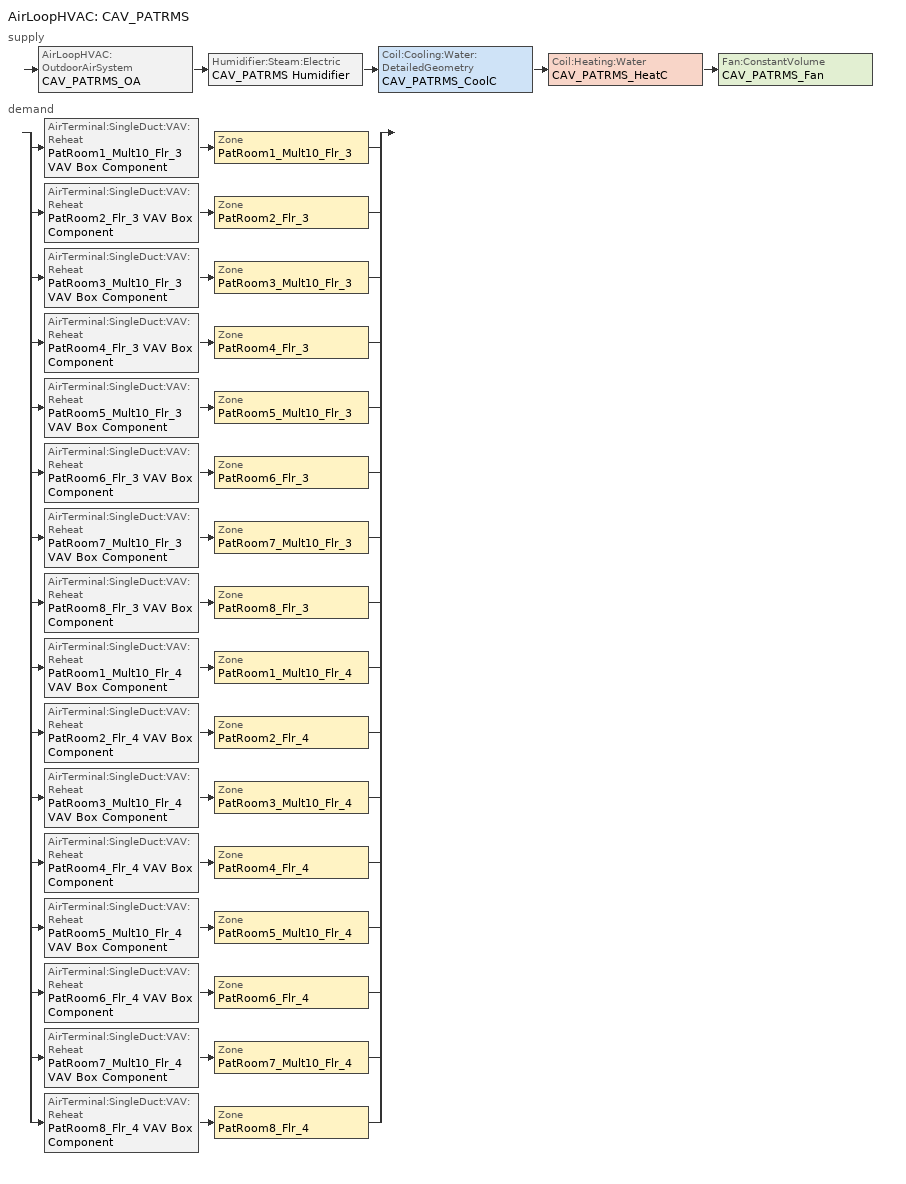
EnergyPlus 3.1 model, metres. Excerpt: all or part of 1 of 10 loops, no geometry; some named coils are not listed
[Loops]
AirLoopHVAC 'CAV_PATRMS'
 supply: AirLoopHVAC:OutdoorAirSystem 'CAV_PATRMS_OA' > Humidifier:Steam:Electric 'CAV_PATRMS Humidifier' > Coil:Cooling:Water:DetailedGeometry 'CAV_PATRMS_CoolC' > Coil:Heating:Water 'CAV_PATRMS_HeatC' > Fan:ConstantVolume 'CAV_PATRMS_Fan'
 demand: split
  | AirTerminal:SingleDuct:VAV:Reheat 'PatRoom1_Mult10_Flr_3 VAV Box Component' > Zone 'PatRoom1_Mult10_Flr_3'
  | AirTerminal:SingleDuct:VAV:Reheat 'PatRoom2_Flr_3 VAV Box Component' > Zone 'PatRoom2_Flr_3'
  | AirTerminal:SingleDuct:VAV:Reheat 'PatRoom3_Mult10_Flr_3 VAV Box Component' > Zone 'PatRoom3_Mult10_Flr_3'
  | AirTerminal:SingleDuct:VAV:Reheat 'PatRoom4_Flr_3 VAV Box Component' > Zone 'PatRoom4_Flr_3'
  | AirTerminal:SingleDuct:VAV:Reheat 'PatRoom5_Mult10_Flr_3 VAV Box Component' > Zone 'PatRoom5_Mult10_Flr_3'
  | AirTerminal:SingleDuct:VAV:Reheat 'PatRoom6_Flr_3 VAV Box Component' > Zone 'PatRoom6_Flr_3'
  | AirTerminal:SingleDuct:VAV:Reheat 'PatRoom7_Mult10_Flr_3 VAV Box Component' > Zone 'PatRoom7_Mult10_Flr_3'
  | AirTerminal:SingleDuct:VAV:Reheat 'PatRoom8_Flr_3 VAV Box Component' > Zone 'PatRoom8_Flr_3'
  | AirTerminal:SingleDuct:VAV:Reheat 'PatRoom1_Mult10_Flr_4 VAV Box Component' > Zone 'PatRoom1_Mult10_Flr_4'
  | AirTerminal:SingleDuct:VAV:Reheat 'PatRoom2_Flr_4 VAV Box Component' > Zone 'PatRoom2_Flr_4'
  | AirTerminal:SingleDuct:VAV:Reheat 'PatRoom3_Mult10_Flr_4 VAV Box Component' > Zone 'PatRoom3_Mult10_Flr_4'
  | AirTerminal:SingleDuct:VAV:Reheat 'PatRoom4_Flr_4 VAV Box Component' > Zone 'PatRoom4_Flr_4'
  | AirTerminal:SingleDuct:VAV:Reheat 'PatRoom5_Mult10_Flr_4 VAV Box Component' > Zone 'PatRoom5_Mult10_Flr_4'
  | AirTerminal:SingleDuct:VAV:Reheat 'PatRoom6_Flr_4 VAV Box Component' > Zone 'PatRoom6_Flr_4'
  | AirTerminal:SingleDuct:VAV:Reheat 'PatRoom7_Mult10_Flr_4 VAV Box Component' > Zone 'PatRoom7_Mult10_Flr_4'
  | AirTerminal:SingleDuct:VAV:Reheat 'PatRoom8_Flr_4 VAV Box Component' > Zone 'PatRoom8_Flr_4'
[ComponentCost:LineItem]
Name | Line Item Type | Item | Cost per Each | Quantity | Cost per Unit of Output Capacity
Infiltration:PatRoom1_Mult10_Flr_3 | General | PatRoom1_Mult10_Flr_3 | 1 | 0.0595
People:PatRoom1_Mult10_Flr_3 | General | PatRoom1_Mult10_Flr_3 | 1 | 15.0085
LIGHTING EQUIP:PatRoom1_Mult10_Flr_3 | Lights | PatRoom1_Mult10_Flr_3 |  |  | 1
ElectricEquipment:PatRoom1_Mult10_Flr_3:MiscPlug | General | PatRoom1_Mult10_Flr_3 | 1 | 2.2492
Infiltration:PatRoom2_Flr_3 | General | PatRoom2_Flr_3 | 1 | 0.0157
People:PatRoom2_Flr_3 | General | PatRoom2_Flr_3 | 1 | 1.5015
LIGHTING EQUIP:PatRoom2_Flr_3 | Lights | PatRoom2_Flr_3 |  |  | 1
ElectricEquipment:PatRoom2_Flr_3:MiscPlug | General | PatRoom2_Flr_3 | 1 | 0.3749
Infiltration:PatRoom3_Mult10_Flr_3 | General | PatRoom3_Mult10_Flr_3 | 1 | 0.0575
People:PatRoom3_Mult10_Flr_3 | General | PatRoom3_Mult10_Flr_3 | 1 | 14.9945
LIGHTING EQUIP:PatRoom3_Mult10_Flr_3 | Lights | PatRoom3_Mult10_Flr_3 |  |  | 1
ElectricEquipment:PatRoom3_Mult10_Flr_3:MiscPlug | General | PatRoom3_Mult10_Flr_3 | 1 | 2.1744
Infiltration:PatRoom4_Flr_3 | General | PatRoom4_Flr_3 | 1 | 0.0157
People:PatRoom4_Flr_3 | General | PatRoom4_Flr_3 | 1 | 1.5015
LIGHTING EQUIP:PatRoom4_Flr_3 | Lights | PatRoom4_Flr_3 |  |  | 1
ElectricEquipment:PatRoom4_Flr_3:MiscPlug | General | PatRoom4_Flr_3 | 1 | 0.3749
Infiltration:PatRoom5_Mult10_Flr_3 | General | PatRoom5_Mult10_Flr_3 | 1 | 0.0595
People:PatRoom5_Mult10_Flr_3 | General | PatRoom5_Mult10_Flr_3 | 1 | 15.0085
LIGHTING EQUIP:PatRoom5_Mult10_Flr_3 | Lights | PatRoom5_Mult10_Flr_3 |  |  | 1
ElectricEquipment:PatRoom5_Mult10_Flr_3:MiscPlug | General | PatRoom5_Mult10_Flr_3 | 1 | 2.2492
Infiltration:PatRoom6_Flr_3 | General | PatRoom6_Flr_3 | 1 | 0.0139
People:PatRoom6_Flr_3 | General | PatRoom6_Flr_3 | 1 | 1.4995
LIGHTING EQUIP:PatRoom6_Flr_3 | Lights | PatRoom6_Flr_3 |  |  | 1
ElectricEquipment:PatRoom6_Flr_3:MiscPlug | General | PatRoom6_Flr_3 | 1 | 0.2999
Infiltration:PatRoom7_Mult10_Flr_3 | General | PatRoom7_Mult10_Flr_3 | 1 | 0.0575
People:PatRoom7_Mult10_Flr_3 | General | PatRoom7_Mult10_Flr_3 | 1 | 14.9945
LIGHTING EQUIP:PatRoom7_Mult10_Flr_3 | Lights | PatRoom7_Mult10_Flr_3 |  |  | 1
ElectricEquipment:PatRoom7_Mult10_Flr_3:MiscPlug | General | PatRoom7_Mult10_Flr_3 | 1 | 2.1744
Infiltration:PatRoom8_Flr_3 | General | PatRoom8_Flr_3 | 1 | 0.0139
People:PatRoom8_Flr_3 | General | PatRoom8_Flr_3 | 1 | 1.4995
LIGHTING EQUIP:PatRoom8_Flr_3 | Lights | PatRoom8_Flr_3 |  |  | 1
ElectricEquipment:PatRoom8_Flr_3:MiscPlug | General | PatRoom8_Flr_3 | 1 | 0.2999
Infiltration:PatRoom1_Mult10_Flr_4 | General | PatRoom1_Mult10_Flr_4 | 1 | 0.0595
People:PatRoom1_Mult10_Flr_4 | General | PatRoom1_Mult10_Flr_4 | 1 | 15.0085
LIGHTING EQUIP:PatRoom1_Mult10_Flr_4 | Lights | PatRoom1_Mult10_Flr_4 |  |  | 1
ElectricEquipment:PatRoom1_Mult10_Flr_4:MiscPlug | General | PatRoom1_Mult10_Flr_4 | 1 | 2.2492
Infiltration:PatRoom2_Flr_4 | General | PatRoom2_Flr_4 | 1 | 0.0157
People:PatRoom2_Flr_4 | General | PatRoom2_Flr_4 | 1 | 1.5015
LIGHTING EQUIP:PatRoom2_Flr_4 | Lights | PatRoom2_Flr_4 |  |  | 1
ElectricEquipment:PatRoom2_Flr_4:MiscPlug | General | PatRoom2_Flr_4 | 1 | 0.3749
Infiltration:PatRoom3_Mult10_Flr_4 | General | PatRoom3_Mult10_Flr_4 | 1 | 0.0575
People:PatRoom3_Mult10_Flr_4 | General | PatRoom3_Mult10_Flr_4 | 1 | 14.9945
LIGHTING EQUIP:PatRoom3_Mult10_Flr_4 | Lights | PatRoom3_Mult10_Flr_4 |  |  | 1
ElectricEquipment:PatRoom3_Mult10_Flr_4:MiscPlug | General | PatRoom3_Mult10_Flr_4 | 1 | 2.1744
Infiltration:PatRoom4_Flr_4 | General | PatRoom4_Flr_4 | 1 | 0.0157
People:PatRoom4_Flr_4 | General | PatRoom4_Flr_4 | 1 | 1.5015
LIGHTING EQUIP:PatRoom4_Flr_4 | Lights | PatRoom4_Flr_4 |  |  | 1
ElectricEquipment:PatRoom4_Flr_4:MiscPlug | General | PatRoom4_Flr_4 | 1 | 0.3749
Infiltration:PatRoom5_Mult10_Flr_4 | General | PatRoom5_Mult10_Flr_4 | 1 | 0.0595
People:PatRoom5_Mult10_Flr_4 | General | PatRoom5_Mult10_Flr_4 | 1 | 15.0085
LIGHTING EQUIP:PatRoom5_Mult10_Flr_4 | Lights | PatRoom5_Mult10_Flr_4 |  |  | 1
ElectricEquipment:PatRoom5_Mult10_Flr_4:MiscPlug | General | PatRoom5_Mult10_Flr_4 | 1 | 2.2492
Infiltration:PatRoom6_Flr_4 | General | PatRoom6_Flr_4 | 1 | 0.0139
People:PatRoom6_Flr_4 | General | PatRoom6_Flr_4 | 1 | 1.4995
LIGHTING EQUIP:PatRoom6_Flr_4 | Lights | PatRoom6_Flr_4 |  |  | 1
ElectricEquipment:PatRoom6_Flr_4:MiscPlug | General | PatRoom6_Flr_4 | 1 | 0.2999
Infiltration:PatRoom7_Mult10_Flr_4 | General | PatRoom7_Mult10_Flr_4 | 1 | 0.0575
People:PatRoom7_Mult10_Flr_4 | General | PatRoom7_Mult10_Flr_4 | 1 | 14.9945
LIGHTING EQUIP:PatRoom7_Mult10_Flr_4 | Lights | PatRoom7_Mult10_Flr_4 |  |  | 1
ElectricEquipment:PatRoom7_Mult10_Flr_4:MiscPlug | General | PatRoom7_Mult10_Flr_4 | 1 | 2.1744
Infiltration:PatRoom8_Flr_4 | General | PatRoom8_Flr_4 | 1 | 0.0139
People:PatRoom8_Flr_4 | General | PatRoom8_Flr_4 | 1 | 1.4995
LIGHTING EQUIP:PatRoom8_Flr_4 | Lights | PatRoom8_Flr_4 |  |  | 1
ElectricEquipment:PatRoom8_Flr_4:MiscPlug | General | PatRoom8_Flr_4 | 1 | 0.2999
[Sizing:Zone] Zone Cooling Design Supply Air Temperature {C}=14; Zone Heating Design Supply Air Temperature {C}=40; Zone Cooling Design Supply Air Humidity Ratio {kg-H20/kg-air}=0.0085; Zone Heating Design Supply Air Humidity Ratio {kg-H20/kg-air}=0.008; Outdoor Air Method=Flow/Zone; Outside Air Flow per Zone Floor Area {(m3/s)/m2}=0; Cooling Design Air Flow Method {Flow/Zone | DesignDay | DesignDayWithLimit}=DesignDayWithLimit; Cooling Minimum Air Flow Fraction=0; Heating Design Air Flow Method {Flow/Zone | DesignDay}=DesignDay; Heating Design Air Flow Rate=0
Name | Outside Air Flow per Zone {m3/s} | Cooling Minimum Air Flow
PatRoom1_Mult10_Flr_3; PatRoom5_Mult10_Flr_3; PatRoom1_Mult10_Flr_4; PatRoom5_Mult10_Flr_4 | 0.0495611 | 0.148683
PatRoom2_Flr_3; PatRoom4_Flr_3; PatRoom2_Flr_4; PatRoom4_Flr_4 | 0.0826167 | 0.24785
PatRoom3_Mult10_Flr_3; PatRoom7_Mult10_Flr_3; PatRoom3_Mult10_Flr_4; PatRoom7_Mult10_Flr_4 | 0.0479222 | 0.143767
PatRoom6_Flr_3; PatRoom8_Flr_3; PatRoom6_Flr_4; PatRoom8_Flr_4 | 0.0660889 | 0.198267
[ZoneControl:Thermostat] Control Type Schedule=Dual Zone Control Type Sched
Name | Zone | Control 1
PatRoom1_Mult10_Flr_3 Thermostat | PatRoom1_Mult10_Flr_3 | PatRoom1_Mult10_Flr_3 DualSPSched
PatRoom2_Flr_3 Thermostat | PatRoom2_Flr_3 | PatRoom2_Flr_3 DualSPSched
PatRoom3_Mult10_Flr_3 Thermostat | PatRoom3_Mult10_Flr_3 | PatRoom3_Mult10_Flr_3 DualSPSched
PatRoom4_Flr_3 Thermostat | PatRoom4_Flr_3 | PatRoom4_Flr_3 DualSPSched
PatRoom5_Mult10_Flr_3 Thermostat | PatRoom5_Mult10_Flr_3 | PatRoom5_Mult10_Flr_3 DualSPSched
PatRoom6_Flr_3 Thermostat | PatRoom6_Flr_3 | PatRoom6_Flr_3 DualSPSched
PatRoom7_Mult10_Flr_3 Thermostat | PatRoom7_Mult10_Flr_3 | PatRoom7_Mult10_Flr_3 DualSPSched
PatRoom8_Flr_3 Thermostat | PatRoom8_Flr_3 | PatRoom8_Flr_3 DualSPSched
PatRoom1_Mult10_Flr_4 Thermostat | PatRoom1_Mult10_Flr_4 | PatRoom1_Mult10_Flr_4 DualSPSched
PatRoom2_Flr_4 Thermostat | PatRoom2_Flr_4 | PatRoom2_Flr_4 DualSPSched
PatRoom3_Mult10_Flr_4 Thermostat | PatRoom3_Mult10_Flr_4 | PatRoom3_Mult10_Flr_4 DualSPSched
PatRoom4_Flr_4 Thermostat | PatRoom4_Flr_4 | PatRoom4_Flr_4 DualSPSched
PatRoom5_Mult10_Flr_4 Thermostat | PatRoom5_Mult10_Flr_4 | PatRoom5_Mult10_Flr_4 DualSPSched
PatRoom6_Flr_4 Thermostat | PatRoom6_Flr_4 | PatRoom6_Flr_4 DualSPSched
PatRoom7_Mult10_Flr_4 Thermostat | PatRoom7_Mult10_Flr_4 | PatRoom7_Mult10_Flr_4 DualSPSched
PatRoom8_Flr_4 Thermostat | PatRoom8_Flr_4 | PatRoom8_Flr_4 DualSPSched
[ThermostatSetpoint:DualSetpoint] Heating Setpoint Temperature Schedule=HTGSETP_SCH; Cooling Setpoint Temperature Schedule=CLGSETP_SCH
PatRoom1_Mult10_Flr_3 DualSPSched; PatRoom2_Flr_3 DualSPSched; PatRoom3_Mult10_Flr_3 DualSPSched; PatRoom4_Flr_3 DualSPSched; PatRoom5_Mult10_Flr_3 DualSPSched; PatRoom6_Flr_3 DualSPSched; PatRoom7_Mult10_Flr_3 DualSPSched; PatRoom8_Flr_3 DualSPSched; PatRoom1_Mult10_Flr_4 DualSPSched; PatRoom2_Flr_4 DualSPSched; PatRoom3_Mult10_Flr_4 DualSPSched; PatRoom4_Flr_4 DualSPSched; PatRoom5_Mult10_Flr_4 DualSPSched; PatRoom6_Flr_4 DualSPSched; PatRoom7_Mult10_Flr_4 DualSPSched; PatRoom8_Flr_4 DualSPSched
[Zone equipment]
PatRoom1_Mult10_Flr_3: PatRoom1_Mult10_Flr_3 VAV Box Component
PatRoom2_Flr_3: PatRoom2_Flr_3 VAV Box Component
PatRoom3_Mult10_Flr_3: PatRoom3_Mult10_Flr_3 VAV Box Component
PatRoom4_Flr_3: PatRoom4_Flr_3 VAV Box Component
PatRoom5_Mult10_Flr_3: PatRoom5_Mult10_Flr_3 VAV Box Component
PatRoom6_Flr_3: PatRoom6_Flr_3 VAV Box Component
PatRoom7_Mult10_Flr_3: PatRoom7_Mult10_Flr_3 VAV Box Component
PatRoom8_Flr_3: PatRoom8_Flr_3 VAV Box Component
PatRoom1_Mult10_Flr_4: PatRoom1_Mult10_Flr_4 VAV Box Component
PatRoom2_Flr_4: PatRoom2_Flr_4 VAV Box Component
PatRoom3_Mult10_Flr_4: PatRoom3_Mult10_Flr_4 VAV Box Component
PatRoom4_Flr_4: PatRoom4_Flr_4 VAV Box Component
PatRoom5_Mult10_Flr_4: PatRoom5_Mult10_Flr_4 VAV Box Component
PatRoom6_Flr_4: PatRoom6_Flr_4 VAV Box Component
PatRoom7_Mult10_Flr_4: PatRoom7_Mult10_Flr_4 VAV Box Component
PatRoom8_Flr_4: PatRoom8_Flr_4 VAV Box Component
[AirTerminal:SingleDuct:VAV:Reheat] Availability Schedule=ALWAYS_ON; Maximum Air Flow Rate {m3/s}=AUTOSIZE; Zone Minimum Air Flow Input Method=Constant; Constant Minimum Air Flow Fraction=1; Maximum Hot Water or Steam Flow Rate {m3/s}=AUTOSIZE; Minimum Hot Water or Steam Flow Rate {m3/s}=0; Convergence Tolerance=0.001; Damper Heating Action=Normal
Name | Reheat Coil
PatRoom1_Mult10_Flr_3 VAV Box Component | PatRoom1_Mult10_Flr_3 VAV Box Reheat Coil
PatRoom2_Flr_3 VAV Box Component | PatRoom2_Flr_3 VAV Box Reheat Coil
PatRoom3_Mult10_Flr_3 VAV Box Component | PatRoom3_Mult10_Flr_3 VAV Box Reheat Coil
PatRoom4_Flr_3 VAV Box Component | PatRoom4_Flr_3 VAV Box Reheat Coil
PatRoom5_Mult10_Flr_3 VAV Box Component | PatRoom5_Mult10_Flr_3 VAV Box Reheat Coil
PatRoom6_Flr_3 VAV Box Component | PatRoom6_Flr_3 VAV Box Reheat Coil
PatRoom7_Mult10_Flr_3 VAV Box Component | PatRoom7_Mult10_Flr_3 VAV Box Reheat Coil
PatRoom8_Flr_3 VAV Box Component | PatRoom8_Flr_3 VAV Box Reheat Coil
PatRoom1_Mult10_Flr_4 VAV Box Component | PatRoom1_Mult10_Flr_4 VAV Box Reheat Coil
PatRoom2_Flr_4 VAV Box Component | PatRoom2_Flr_4 VAV Box Reheat Coil
PatRoom3_Mult10_Flr_4 VAV Box Component | PatRoom3_Mult10_Flr_4 VAV Box Reheat Coil
PatRoom4_Flr_4 VAV Box Component | PatRoom4_Flr_4 VAV Box Reheat Coil
PatRoom5_Mult10_Flr_4 VAV Box Component | PatRoom5_Mult10_Flr_4 VAV Box Reheat Coil
PatRoom6_Flr_4 VAV Box Component | PatRoom6_Flr_4 VAV Box Reheat Coil
PatRoom7_Mult10_Flr_4 VAV Box Component | PatRoom7_Mult10_Flr_4 VAV Box Reheat Coil
PatRoom8_Flr_4 VAV Box Component | PatRoom8_Flr_4 VAV Box Reheat Coil
[Coil:Heating:Water]
CAV_PATRMS_HeatC: Availablility Schedule=ALWAYS_ON; U-Factor Times Area Value {W/K}=AUTOSIZE; Maximum Water Flow Rate {m3/s}=AUTOSIZE; Coil Peformance input method=UFactorTimesAreaAndDesignWaterFlowRate; Nominal Capacity=AUTOSIZE; Design Inlet Water Temperature=82.2; Design Inlet Air Temperature=16.6; Design Outlet Water Temperature=71.1; Design Outlet Air Temperature=32.2
[AirLoopHVAC]
CAV_PATRMS: Design Supply Air Flow Rate {m3/s}=AUTOSIZE
[Controller:WaterCoil] Maximum Actuated Flow {m3/s}=AUTOSIZE; Minimum Actuated Flow {m3/s}=0
Name | Control Variable {Temperature | HumidityRatio | TemperatureAndHumidityRatio | Flow} | Action {Normal | Reverse} | Actuator Variable {Flow} | Actuator Variable {FLOW} | Controller Convergence Tolerance {delta C} [Delta temp from setpoint]
CAV_PATRMS_CoolC_Controller | TemperatureAndHumidityRatio | Reverse | Flow
CAV_PATRMS_HeatC_Controller | Temperature | Normal |  | Flow | 0.0001
[SetpointManager:Scheduled]
CAV_PATRMS SAT setpoint: Control Variable {Temperature| others }=Temperature; Schedule=Seasonal-Reset-Supply-Air-Temp-Sch; Setpoint Node or NodeList=CAV_PATRMS Supply Equipment Outlet Node
[SetpointManager:SingleZone:Humidity:Minimum]
CAV_PATRMS Humidifier HUMRAT setpoint: Setpoint Node or NodeList=CAV_PATRMS Humidifier-CAV_PATRMS_CoolCNode
[SetpointManager:SingleZone:Humidity:Maximum]
CAV_PATRMS_CoolC HUMRAT setpoint: Setpoint Node or NodeList=CAV_PATRMS_CoolC-CAV_PATRMS_HeatCNode
[SetpointManager:MixedAir]
Name | Control Variable {Temperature} | Setpoint Node or NodeList | Control Variable
CAV_PATRMS_CoolC SAT Manager | Temperature | CAV_PATRMS_CoolC-CAV_PATRMS_HeatCNode
CAV_PATRMS_HeatC SAT Manager | Temperature | CAV_PATRMS_HeatC-CAV_PATRMS_FanNode
CAV_PATRMS_OAMixed Air Temp Manager |  | CAV_PATRMS_OA-CAV_PATRMS HumidifierNode | Temperature
[Sizing:System]
CAV_PATRMS: Type Of Load To Size On {Sensible}=Sensible; Design Outdoor Air Flow Rate {m3/s}=AUTOSIZE; Minimum System Air Flow Ratio=0.3; Preheat Design Temperature {C}=7; Preheat Design Humidity Ratio {kg-H2O/kg-air}=0.008; Precool Design Temperature {C}=12.8; Precool Design Humidity Ratio {kg-H2O/kg-air}=0.008; Central Cooling Design Supply Air Temperature {C}=12.8; Central Heating Design Supply Air Temperature {C}=16.7; Sizing Option {Coincident | NonCoincident}=NonCoincident; 100% Outdoor Air in Cooling {Yes | No}=No; 100% Outdoor Air in Heating {Yes | No}=No; Central Cooling Design Supply Air Humidity Ratio {kg-H2O/kg-air}=0.0085; Central Heating Design Supply Air Humidity Ratio {kg-H2O/kg-air}=0.008; Cooling Design Air Flow Method=DesignDay; Cooling Design Air Flow Rate {m3/s}=0; Heating Design Air Flow Method=DesignDay; Heating Design Air Flow Rate {m3/s}=0
[Controller:OutdoorAir]
CAV_PATRMS_OA_Controller: Minimum Outdoor Air Flow Rate {m3/s}=AUTOSIZE; Maximum Outdoor Air Flow Rate {m3/s}=AUTOSIZE; Economizer Control Type=DifferentialDryBulb; Economizer Control Action Type=ModulateFlow; Economizer Maximum Limit Dry-Bulb Temperature {C}=28; Economizer Maximum Limit Enthalpy {J/kg}=64000; Economizer Minimum Limit Dry-Bulb Temperature {C}=-100; Lockout Type=NoLockout; Minimum Limit Type=FixedMinimum; Minimum Outdoor Air Schedule=MinOA_Sched
[Humidifier:Steam:Electric]
CAV_PATRMS Humidifier: Availability Schedule=ALWAYS_ON; Rated Capacity m3/s=0.1; Rated Power W=1000000; Rated Fan Power W=0; Standby Power W=0
[Coil:Cooling:Water:DetailedGeometry]
CAV_PATRMS_CoolC: Availablility Schedule=ALWAYS_ON; Maximum Water Flow Rate {m3/s}=AUTOSIZE; Tube Outside Surface Area  {m2}=AUTOSIZE; Total Tube Inside Area {m2}=AUTOSIZE; Fin Surface Area {m2}=AUTOSIZE; Minimum Airflow Area {m2}=AUTOSIZE; Coil Depth {m}=AUTOSIZE; Fin Diameter {m}=AUTOSIZE; Fin Thickness {m}=0.0015; Tube Inside Diameter  {m}=0.01445; Tube Outside Diameter {m}=0.0159; Tube Thermal Conductivity {W/m-K}=0.386; Fin Thermal Conductivity {W/m-K}=0.204; Fin Spacing {m}=0.0018; Tube Depth Spacing {m}=0.026; Number of Tube Rows=6; Number of Tubes per Row=AUTOSIZE
[Fan:ConstantVolume]
CAV_PATRMS_Fan: Availablility Schedule=HVACOperationSchd; Fan Efficiency=0.6045; Pressure Rise {Pa}=1017.592; Maximum Flow Rate {m3/s}=AUTOSIZE; Motor Efficiency=0.93; Motor In Airstream Fraction=1
[Schedule:Compact]
ALWAYS_ON; HVACOperationSchd; MinOA_Sched: Through: 12/31, For: AllDays, Until: 24:00, 1
HTGSETP_SCH: Through: 12/31, For: ALLDays, Until: 24:00, 21
CLGSETP_SCH: Through: 12/31, For: AllDays, Until: 24:00, 24
Dual Zone Control Type Sched: Through: 12/31, For: AllDays, Until: 24:00, 4
Seasonal-Reset-Supply-Air-Temp-Sch: Through: 3/31, For: AllDays, Until: 24:00, 11, Through: 9/30, For: AllDays, Until: 24:00, 11, Through: 12/31, For: AllDays, Until: 24:00, 11
